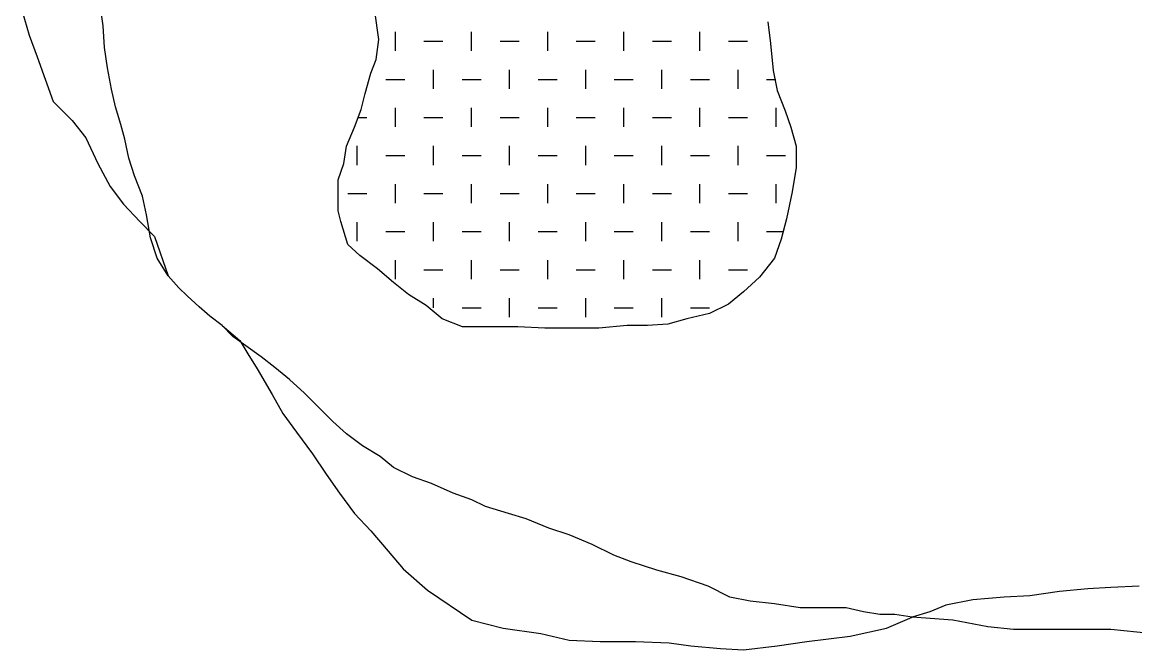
# Model space of a CAD drawing. Extents: x 2.1 to 14.4, y -1.6 to 15.2.
# Drawn here: x 6.366 to 10.024, y 7.209 to 9.271 of the extents above; entities that cross this region are included whole.
import ezdxf

# ---------------------------------------------------------------- set-up
doc = ezdxf.new("R2010")
doc.units = 0
doc.linetypes.add('HIDDEN', pattern=[0.375, 0.25, -0.125])
doc.layers.add('LAYER1', color=7, linetype='CONTINUOUS')
doc.layers.add('LAYER25', color=1, linetype='CONTINUOUS')

msp = doc.modelspace()

# ---------------------------------------------------------------- linework, layer by layer
at = {"layer": 'LAYER1', "color": 7, "linetype": 'HIDDEN'}
for points in [[(6.3662, 9.3075), (6.3884, 9.2277), (6.415, 9.1567), (6.4682, 9.0103), (6.5304, 8.9482), (6.5747, 8.8905), (6.6146, 8.8062), (6.6546, 8.7308), (6.6989, 8.6731), (6.7522, 8.6155), (6.801, 8.5667), (6.8453, 8.438)], [(7.0228, 8.2739), (7.0805, 8.2251), (7.1071, 8.1807), (7.1381, 8.1319), (7.1869, 8.0476), (7.2224, 7.9855), (7.2668, 7.9234), (7.32, 7.8524), (7.3644, 7.7859), (7.4088, 7.7237), (7.4576, 7.6572), (7.5108, 7.5995), (7.5685, 7.533), (7.6173, 7.4753), (7.6971, 7.4043), (7.8435, 7.3067), (7.9456, 7.2801), (8.0698, 7.2624), (8.1629, 7.2402), (8.265, 7.2357), (8.3803, 7.2357), (8.4912, 7.2313), (8.5622, 7.2224), (8.6598, 7.2136), (8.7352, 7.2091), (8.8461, 7.2224), (8.9437, 7.2357), (9.0857, 7.2535), (9.2055, 7.2801), (9.2898, 7.3156)]]:
    msp.add_lwpolyline(points, dxfattribs=at)
at = {"layer": 'LAYER1', "color": 7, "linetype": 'CONTINUOUS'}
for points in [[(9.2898, 7.3156), (9.2321, 7.3245), (9.1833, 7.3245), (9.1301, 7.3333), (9.0724, 7.3467), (9.0014, 7.3467), (8.9216, 7.3467), (8.8373, 7.36), (8.7574, 7.3688), (8.6909, 7.3821), (8.6199, 7.4176), (8.5312, 7.4487), (8.4513, 7.4709), (8.367, 7.4975), (8.3093, 7.5197), (8.2384, 7.5552), (8.1629, 7.5862), (8.0964, 7.6084), (8.021, 7.6395), (7.9633, 7.6572), (7.8879, 7.6794), (7.8435, 7.7016), (7.7814, 7.7237), (7.7104, 7.7548), (7.6483, 7.777), (7.5862, 7.808), (7.5419, 7.8435), (7.4842, 7.879), (7.4309, 7.9189), (7.3866, 7.9589), (7.3467, 7.9988), (7.2934, 8.052), (7.2446, 8.0964), (7.1958, 8.1363), (7.1515, 8.1718), (7.0583, 8.2384), (7.0228, 8.2739), (6.9829, 8.3049), (6.9474, 8.336), (6.9074, 8.3715), (6.8808, 8.3981), (6.8453, 8.438), (6.8098, 8.4957), (6.7877, 8.5622), (6.7744, 8.6376), (6.761, 8.6997), (6.7344, 8.7663), (6.7167, 8.824), (6.7034, 8.8861), (6.6901, 8.9349), (6.6723, 8.9925), (6.659, 9.0502), (6.6457, 9.1212), (6.6368, 9.1878), (6.6324, 9.2587), (6.6235, 9.3208)], [(10.0351, 7.4176), (9.9419, 7.4132), (9.8665, 7.4088), (9.7734, 7.3999), (9.6758, 7.3866), (9.5915, 7.3821), (9.4894, 7.3733), (9.4007, 7.3555), (9.3475, 7.3333), (9.2898, 7.3156)], [(10.0706, 7.2624), (9.9419, 7.2757), (9.8355, 7.2757), (9.7379, 7.2757), (9.6225, 7.2757), (9.5382, 7.2845), (9.4229, 7.3067), (9.2898, 7.3156)]]:
    msp.add_lwpolyline(points, dxfattribs=at)
at = {"layer": 'LAYER1', "color": 1, "linetype": 'CONTINUOUS'}
for points in [[(7.4132, 8.6155), (7.4043, 8.6509), (7.4043, 8.6909), (7.4043, 8.753), (7.4221, 8.8062), (7.4309, 8.8639), (7.4576, 8.926), (7.4797, 8.9837), (7.4931, 9.0369), (7.5108, 9.1035), (7.5285, 9.1478), (7.5374, 9.2144), (7.5241, 9.3075)], [(8.8151, 9.272), (8.824, 9.2011), (8.8328, 9.1123), (8.8461, 9.0458), (8.8728, 8.9792), (8.8905, 8.926), (8.9083, 8.8639), (8.9083, 8.7929), (8.895, 8.7131), (8.8772, 8.6243), (8.8595, 8.5578), (8.8373, 8.4957), (8.7885, 8.4336), (8.7352, 8.3848), (8.6864, 8.3448), (8.6243, 8.3138), (8.5489, 8.296), (8.4868, 8.2783), (8.4203, 8.2739), (8.3537, 8.2739), (8.2605, 8.265), (8.1585, 8.265), (8.0831, 8.265), (7.9944, 8.2694), (7.9056, 8.2694), (7.8125, 8.2694), (7.7459, 8.296), (7.6927, 8.3404), (7.635, 8.3759), (7.5862, 8.4158), (7.533, 8.4602), (7.4753, 8.5045), (7.4354, 8.54), (7.4132, 8.6155)]]:
    msp.add_lwpolyline(points, dxfattribs=at)
at = {"layer": 'LAYER25', "color": 1, "linetype": 'CONTINUOUS'}
for points in [[(7.592, 9.1767), (7.592, 9.2392)], [(7.8421, 9.1767), (7.8421, 9.2392)], [(8.0922, 9.1767), (8.0922, 9.2392)], [(8.3423, 9.1767), (8.3423, 9.2392)], [(8.5924, 9.1767), (8.5924, 9.2392)], [(7.6857, 9.208), (7.7483, 9.208)], [(7.9359, 9.208), (7.9984, 9.208)], [(8.186, 9.208), (8.2485, 9.208)], [(8.4361, 9.208), (8.4986, 9.208)], [(8.6862, 9.208), (8.7487, 9.208)], [(7.717, 9.0516), (7.717, 9.1142)], [(7.9671, 9.0516), (7.9671, 9.1142)], [(8.2172, 9.0516), (8.2172, 9.1142)], [(8.4673, 9.0516), (8.4673, 9.1142)], [(8.7175, 9.0516), (8.7175, 9.1142)], [(7.5607, 9.0829), (7.6232, 9.0829)], [(7.8108, 9.0829), (7.8733, 9.0829)], [(8.0609, 9.0829), (8.1234, 9.0829)], [(8.311, 9.0829), (8.3735, 9.0829)], [(8.5611, 9.0829), (8.6237, 9.0829)], [(8.8112, 9.0829), (8.8417, 9.0829)], [(7.592, 8.9266), (7.592, 8.9891)], [(7.8421, 8.9266), (7.8421, 8.9891)], [(8.0922, 8.9266), (8.0922, 8.9891)], [(8.3423, 8.9266), (8.3423, 8.9891)], [(8.5924, 8.9266), (8.5924, 8.9891)], [(8.8425, 8.9266), (8.8425, 8.9891)], [(7.4692, 8.9578), (7.4982, 8.9578)], [(7.6857, 8.9578), (7.7483, 8.9578)], [(7.9359, 8.9578), (7.9984, 8.9578)], [(8.186, 8.9578), (8.2485, 8.9578)], [(8.4361, 8.9578), (8.4986, 8.9578)], [(8.6862, 8.9578), (8.7487, 8.9578)], [(7.4669, 8.8015), (7.4669, 8.8641)], [(7.717, 8.8015), (7.717, 8.8641)], [(7.9671, 8.8015), (7.9671, 8.8641)], [(8.2172, 8.8015), (8.2172, 8.8641)], [(8.4673, 8.8015), (8.4673, 8.8641)], [(8.7175, 8.8015), (8.7175, 8.8641)], [(7.5607, 8.8328), (7.6232, 8.8328)], [(7.8108, 8.8328), (7.8733, 8.8328)], [(8.0609, 8.8328), (8.1234, 8.8328)], [(8.311, 8.8328), (8.3735, 8.8328)], [(8.5611, 8.8328), (8.6237, 8.8328)], [(8.8112, 8.8328), (8.8738, 8.8328)], [(7.4356, 8.7077), (7.4982, 8.7077)], [(7.592, 8.6765), (7.592, 8.739)], [(7.6857, 8.7077), (7.7483, 8.7077)], [(7.8421, 8.6765), (7.8421, 8.739)], [(7.9359, 8.7077), (7.9984, 8.7077)], [(8.0922, 8.6765), (8.0922, 8.739)], [(8.186, 8.7077), (8.2485, 8.7077)], [(8.3423, 8.6765), (8.3423, 8.739)], [(8.4361, 8.7077), (8.4986, 8.7077)], [(8.5924, 8.6765), (8.5924, 8.739)], [(8.6862, 8.7077), (8.7487, 8.7077)], [(8.8425, 8.6765), (8.8425, 8.739)], [(7.4669, 8.5514), (7.4669, 8.614)], [(7.717, 8.5514), (7.717, 8.6139)], [(7.9671, 8.5514), (7.9671, 8.6139)], [(8.2172, 8.5514), (8.2172, 8.6139)], [(8.4673, 8.5514), (8.4673, 8.6139)], [(8.7175, 8.5514), (8.7175, 8.6139)], [(7.5607, 8.5827), (7.6232, 8.5827)], [(7.8108, 8.5827), (7.8733, 8.5827)], [(8.0609, 8.5827), (8.1234, 8.5827)], [(8.311, 8.5827), (8.3735, 8.5827)], [(8.5611, 8.5827), (8.6237, 8.5827)], [(8.8112, 8.5827), (8.8652, 8.5827)], [(7.592, 8.4264), (7.592, 8.4889)], [(7.8421, 8.4264), (7.8421, 8.4889)], [(8.0922, 8.4264), (8.0922, 8.4889)], [(8.3423, 8.4264), (8.3423, 8.4889)], [(8.5924, 8.4264), (8.5924, 8.4889)], [(7.6857, 8.4576), (7.7483, 8.4576)], [(7.9359, 8.4576), (7.9984, 8.4576)], [(8.186, 8.4576), (8.2485, 8.4576)], [(8.4361, 8.4576), (8.4986, 8.4576)], [(8.6862, 8.4576), (8.7487, 8.4576)], [(7.717, 8.3323), (7.717, 8.3638)], [(7.9671, 8.3013), (7.9671, 8.3638)], [(8.2172, 8.3013), (8.2172, 8.3638)], [(8.4673, 8.3013), (8.4673, 8.3638)], [(7.8108, 8.3326), (7.8733, 8.3326)], [(8.0609, 8.3326), (8.1234, 8.3326)], [(8.311, 8.3326), (8.3735, 8.3326)], [(8.5611, 8.3326), (8.6237, 8.3326)]]:
    msp.add_lwpolyline(points, dxfattribs=at)

doc.saveas('drawing.dxf')
